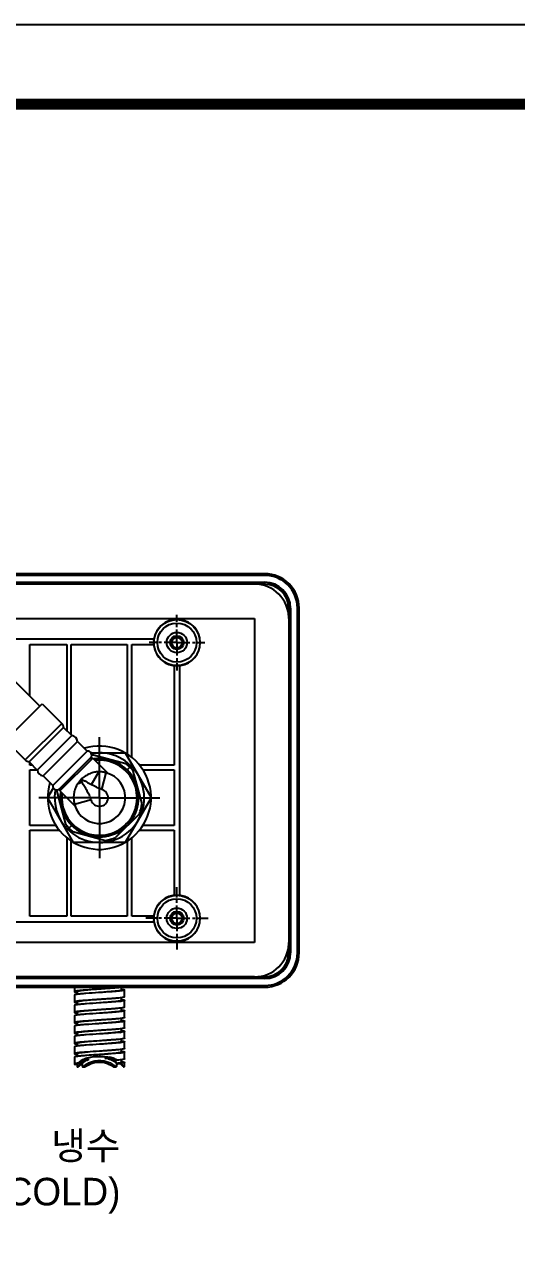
# Model space of a CAD drawing. Extents: x 0 to 1354, y -165 to 827.
# Drawn here: x 767.8 to 910.5, y 467.7 to 826.8 of the extents above; entities that cross this region are included whole.
import ezdxf

# ---------------------------------------------------------------- set-up
doc = ezdxf.new("R2010")
doc.units = 0
doc.header["$LTSCALE"] = 10
doc.header["$MEASUREMENT"] = 0
doc.linetypes.add('CENTER', pattern=[0.6, 0.375, -0.075, 0.075, -0.075])
doc.linetypes.add('CENTER2', pattern=[28.575, 19.05, -3.175, 3.175, -3.175])
doc.layers.get('0').update_dxf_attribs({"linetype": 'CONTINUOUS'})
for name, color, linetype in [('DEF_LAYER_ASSEM_MEMBER', 7, 'CONTINUOUS'), ('DEFAULT_1', 7, 'CENTER'), ('중심선', 1, 'CENTER2')]:
    doc.layers.add(name, color=color, linetype=linetype)
doc.layers.add('실선', color=7, linetype='CONTINUOUS', lineweight=25)
doc.styles.add('Daelim Dimension', font='')
doc.styles.get('Daelim Dimension').set_extended_font_data('나눔고딕')

msp = doc.modelspace()

# ---------------------------------------------------------------- linework, layer by layer
at = {"color": 7, "linetype": 'Continuous'}
for p, q in [((805.29, 648.54), (721.07, 648.54)), ((769.27, 646.94), (779.97, 646.94)), ((769.27, 632.03), (769.27, 646.94)), ((779.97, 646.94), (779.97, 622.03)), ((781.27, 646.94), (797.57, 646.94)), ((781.27, 620.73), (781.27, 646.94)), ((797.57, 646.94), (797.57, 615.17)), ((798.87, 646.94), (805.24, 646.94)), ((798.87, 614.23), (798.87, 646.94)), ((811.17, 640.84), (811.17, 611.94)), ((812.77, 574.24), (812.77, 640.84)), ((769.27, 611.94), (769.27, 612.75)), ((770.07, 611.94), (769.27, 611.94)), ((769.27, 610.64), (771.37, 610.64)), ((769.27, 594.44), (769.27, 610.64)), ((811.17, 611.94), (801.15, 611.94)), ((802.09, 610.64), (811.17, 610.64)), ((811.17, 610.64), (811.17, 594.44)), ((776.84, 594.44), (769.27, 594.44)), ((769.27, 593.14), (777.78, 593.14)), ((769.27, 568.14), (769.27, 593.14)), ((801.15, 593.14), (811.17, 593.14)), ((811.17, 594.44), (802.09, 594.44)), ((811.17, 593.14), (811.17, 574.24)), ((779.97, 590.93), (779.97, 568.14)), ((781.27, 568.14), (781.27, 589.98)), ((797.57, 589.92), (797.57, 568.14)), ((798.87, 568.14), (798.87, 590.85)), ((779.97, 568.14), (769.27, 568.14)), ((797.57, 568.14), (781.27, 568.14)), ((805.24, 568.14), (798.87, 568.14)), ((648.33, 566.54), (805.36, 566.54))]:
    msp.add_line(p, q, dxfattribs=at)
at = {"ltscale": 0.5}
msp.add_lwpolyline([(0, -165.36), (1354.08, -165.36), (1354.08, 826.8), (0, 826.8)], close=True, dxfattribs=at)
at = {"color": 5, "linetype": 'ByBlock', "lineweight": 200, "const_width": 3.12}
msp.add_lwpolyline([(21.77, -122.88), (1332.17, -122.88), (1332.17, 803.76), (21.77, 803.76)], close=True, dxfattribs=at)
at = {"layer": 'DEF_LAYER_ASSEM_MEMBER', "color": 7, "linetype": 'Continuous'}
for p, q in [((837.47, 667.53), (527.47, 667.53)), ((530.47, 664.54), (834.47, 664.54)), ((837.47, 664.45), (835.47, 664.45)), ((844.38, 655.54), (844.38, 657.54)), ((847.46, 557.54), (847.46, 657.54)), ((530.47, 654.54), (834.47, 654.54)), ((834.47, 654.54), (834.47, 560.54)), ((844.47, 654.54), (844.47, 560.54)), ((772.19, 629.1), (763.56, 637.73)), ((762.24, 619.16), (772.85, 629.76)), ((772.85, 629.76), (778.51, 624.11)), ((769.08, 612.93), (779.08, 622.92)), ((779.08, 622.92), (781.44, 620.56)), ((762.24, 619.16), (767.9, 613.5)), ((781.44, 620.56), (771.44, 610.57)), ((773.13, 608.89), (783.12, 618.88)), ((783.12, 618.88), (785.93, 616.07)), ((785.93, 616.07), (775.93, 606.08)), ((786.99, 614.21), (777.8, 605.02)), ((777.97, 604.49), (787.52, 614.03)), ((786.81, 614.03), (787.52, 614.03)), ((787.02, 615.54), (796.95, 615.54)), ((787.52, 614.03), (791.93, 609.63)), ((797.17, 612.38), (787.71, 614.92)), ((796.98, 615.52), (804.47, 602.56)), ((769.08, 612.93), (771.44, 610.57)), ((797.16, 612.39), (798.3, 611.38)), ((798.3, 611.38), (799.32, 610.23)), ((773.13, 608.89), (775.93, 606.08)), ((801.84, 600.78), (799.31, 610.25)), ((774.47, 602.56), (776.09, 605.37)), ((777.09, 604.3), (779.62, 594.83)), ((777.97, 605.19), (777.97, 604.49)), ((777.97, 604.49), (782.38, 600.08)), ((781.95, 589.56), (774.47, 602.52)), ((804.47, 602.52), (796.98, 589.56)), ((801.06, 597.87), (794.13, 590.95)), ((780.63, 593.7), (779.61, 594.85)), ((781.77, 592.69), (780.63, 593.7)), ((781.76, 592.7), (791.22, 590.16)), ((796.95, 589.54), (781.98, 589.54)), ((834.47, 560.54), (687.47, 560.54)), ((844.38, 557.54), (844.38, 559.54)), ((834.47, 550.54), (687.47, 550.54)), ((835.47, 550.63), (837.47, 550.63)), ((685.42, 547.55), (837.47, 547.55)), ((782.22, 547.55), (782.22, 546.24)), ((783.02, 546.24), (783.02, 545.46)), ((784.92, 546.62), (784.89, 546.61)), ((789.47, 545.99), (789.23, 545.97)), ((789.48, 546.99), (789.47, 546.99)), ((789.48, 545.99), (789.47, 545.99)), ((795.92, 546.74), (795.92, 547.52)), ((795.93, 546.97), (795.95, 546.96)), ((796.72, 544.74), (796.72, 546.74)), ((782.22, 545.24), (782.22, 543.24)), ((782.22, 542.24), (782.22, 540.24)), ((783.02, 543.24), (783.02, 542.47)), ((789.47, 542.99), (789.45, 542.99)), ((789.48, 543.99), (789.47, 543.99)), ((789.84, 543.02), (789.47, 542.99)), ((795.92, 543.74), (795.92, 544.52)), ((796.72, 541.74), (796.72, 543.74)), ((782.22, 539.24), (782.22, 537.24)), ((783.02, 540.24), (783.02, 539.46)), ((789.47, 539.99), (789.45, 539.99)), ((789.84, 541.02), (789.47, 540.99)), ((789.48, 539.99), (789.47, 539.99)), ((795.92, 540.74), (795.92, 541.52)), ((796.72, 538.74), (796.72, 540.74)), ((782.22, 536.24), (782.22, 534.24)), ((783.02, 537.24), (783.02, 536.46)), ((789.47, 536.99), (789.17, 536.97)), ((789.48, 537.99), (789.47, 537.99)), ((789.48, 536.99), (789.47, 536.99)), ((789.48, 534.99), (789.47, 534.99)), ((795.92, 537.74), (795.92, 538.52)), ((795.92, 537.97), (795.95, 537.96)), ((795.92, 534.74), (795.92, 535.52)), ((795.95, 537.96), (795.96, 537.96)), ((796.72, 535.74), (796.72, 537.74)), ((782.22, 533.24), (782.22, 531.24)), ((783.02, 534.24), (783.02, 533.45)), ((789.67, 534), (789.47, 533.99)), ((789.67, 532), (789.47, 531.99)), ((795.92, 531.74), (795.92, 532.52)), ((796.72, 532.74), (796.72, 534.74)), ((796.72, 529.74), (796.72, 531.74)), ((782.22, 530.24), (782.22, 528.24)), ((783, 531.02), (783.01, 531.01)), ((783.02, 531.24), (783.02, 530.46)), ((783.02, 528.24), (783.02, 527.46)), ((789.47, 530.99), (789.45, 530.99)), ((789.48, 530.99), (789.47, 530.99)), ((789.48, 528.99), (789.47, 528.99)), ((795.92, 528.74), (795.92, 529.52)), ((796.72, 526.74), (796.72, 528.74)), ((782.22, 527.24), (782.22, 525.24)), ((783.02, 525.24), (783.02, 524.56)), ((783.07, 524.48), (783.27, 524.48)), ((784.47, 525.48), (784.47, 524.56)), ((784.47, 524.56), (784.53, 524.48)), ((784.53, 524.48), (785.34, 524.48)), ((792.35, 527.02), (792.17, 527)), ((792.54, 527.04), (792.35, 527.02)), ((792.64, 527.05), (792.54, 527.04)), ((792.54, 527.01), (792.74, 527.02)), ((793.59, 524.48), (794.4, 524.48)), ((794.4, 524.48), (794.47, 524.56)), ((794.47, 525.48), (794.47, 524.56)), ((795.92, 525.74), (795.92, 526.52)), ((796.08, 525.94), (795.92, 525.95)), ((796.47, 524.48), (796.67, 524.48)), ((796.72, 524.56), (796.72, 525.74))]:
    msp.add_line(p, q, dxfattribs=at)
at = {"layer": 'DEF_LAYER_ASSEM_MEMBER', "color": 9, "linetype": 'Continuous'}
for p, q in [((837.47, 667.03), (527.47, 667.03)), ((527.47, 665.03), (837.47, 665.03)), ((837.47, 664.53), (834.57, 664.53)), ((837.47, 667.03), (837.47, 667.53)), ((837.47, 664.45), (837.47, 665.03)), ((844.96, 657.54), (844.38, 657.54)), ((844.46, 654.64), (844.46, 657.54)), ((844.96, 657.54), (844.96, 557.54)), ((847.46, 657.54), (846.96, 657.54)), ((846.96, 557.54), (846.96, 657.54)), ((778.51, 624.11), (767.9, 613.5)), ((797.51, 610.58), (798.3, 611.38)), ((784.44, 607.06), (783.06, 606.43)), ((787.12, 606.34), (789.26, 610.03)), ((790.13, 604.95), (791.45, 609.77)), ((787.05, 601.88), (782.23, 600.55)), ((781.42, 594.5), (780.63, 593.7)), ((844.46, 557.54), (844.46, 560.44)), ((844.38, 557.54), (844.96, 557.54)), ((846.96, 557.54), (847.46, 557.54)), ((837.47, 550.05), (685.47, 550.05)), ((834.57, 550.55), (837.47, 550.55)), ((837.47, 550.05), (837.47, 550.63)), ((685.47, 548.05), (837.47, 548.05)), ((837.47, 547.55), (837.47, 548.05))]:
    msp.add_line(p, q, dxfattribs=at)
for centre, radius in [((811.97, 647.54), 6.68), ((811.97, 647.54), 5.68), ((811.97, 567.54), 6.68), ((811.97, 567.54), 5.68)]:
    msp.add_circle(centre, radius, dxfattribs=at)
at = {"layer": 'DEF_LAYER_ASSEM_MEMBER', "color": 7, "linetype": 'Continuous'}
for centre, radius in [((811.97, 647.54), 2.96), ((811.97, 647.54), 2), ((811.97, 647.54), 1.5), ((811.97, 567.54), 2.96), ((811.97, 567.54), 2), ((811.97, 567.54), 1.5)]:
    msp.add_circle(centre, radius, dxfattribs=at)
for centre, radius, start, end in [((834.47, 654.54), 10, 0, 90), ((837.47, 657.54), 9.99, 0, 90), ((837.47, 657.54), 6.91, 0, 90), ((811.97, 647.54), 6.75, 239.7928, 120.2072), ((811.97, 647.54), 6.75, 141.8829, 172.9076), ((811.97, 647.54), 6.69, 122.3621, 139.4335), ((811.97, 647.54), 6.75, 187.0924, 218.1171), ((811.97, 647.54), 6.69, 174.4234, 185.5766), ((811.97, 647.54), 6.69, 220.5665, 237.6379), ((777.09, 622.69), 2, 6.549, 45), ((781.28, 618.72), 1.85, 4.9941, 85.0059), ((789.47, 602.54), 15, 163.1336, 106.8664), ((789.47, 602.54), 13, 169.702, 100.3294), ((786.05, 614.91), 1.17, 323.4849, 95.9069), ((789.47, 602.54), 12.5, 98.056, 100.3943), ((769.31, 614.91), 2, 225, 263.451), ((773.29, 610.73), 1.85, 184.9941, 265.0059), ((789.47, 602.54), 7.5, 195.3689, 74.6311), ((777.1, 605.96), 1.17, 174.0931, 306.5151), ((789.47, 602.54), 12.5, 169.6057, 171.9897), ((789.47, 602.54), 12.5, 338.063, 351.9897), ((789.47, 602.54), 12.5, 278.056, 291.9309), ((811.97, 567.54), 6.75, 141.8829, 172.9076), ((811.97, 567.54), 6.69, 122.3621, 139.4335), ((811.97, 567.54), 6.75, 239.7928, 120.2072), ((811.97, 567.54), 6.69, 174.4234, 185.5766), ((811.97, 567.54), 6.75, 187.0924, 218.1171), ((811.97, 567.54), 6.69, 220.5665, 237.6379), ((834.47, 560.54), 10, 270, 0), ((837.47, 557.54), 9.99, 270, 0), ((837.47, 557.54), 6.91, 270, 360), ((783.38, 542.57), 3.91, 101.4436, 102.0568), ((784.08, 538.81), 7.73, 99.2343, 99.6813), ((784.34, 537.21), 9.35, 98.5826, 99.2274), ((784.67, 535.01), 11.57, 98.0796, 98.5867), ((784.58, 556.85), 10.95, 261.4447, 261.5962), ((785.24, 530.94), 15.69, 97.2558, 98.0514), ((788.62, 510.96), 35.85, 95.9835, 96.7692), ((794.35, 536.13), 10.95, 81.4472, 81.6243), ((784.04, 536), 7.53, 99.4265, 99.6079), ((784.15, 535.36), 8.19, 99.1193, 99.4247), ((784.38, 533.9), 9.66, 98.5013, 99.1106), ((784.58, 553.89), 10.99, 261.4281, 261.6441), ((784.67, 531.99), 11.6, 98.1457, 98.5084), ((784.65, 531.15), 11.44, 98.2434, 98.46), ((788.09, 512.64), 31.14, 96.252, 96.7585), ((793.26, 562.39), 19.06, 276.6229, 277.544), ((794.37, 533.22), 10.85, 81.4028, 81.5901), ((784.12, 532.57), 7.98, 99.0534, 99.6638), ((784.41, 530.72), 9.85, 98.4506, 99.0529), ((784.55, 550.68), 10.77, 261.3709, 261.6122), ((784.65, 529.15), 11.44, 98.2434, 98.46), ((784.66, 551.44), 11.54, 261.6108, 261.7257), ((784.79, 528.18), 12.41, 98.0437, 98.2435), ((794.34, 530.05), 11.03, 81.4711, 81.6134), ((783.37, 533.62), 3.86, 101.4589, 102.1461), ((784.07, 529.82), 7.72, 99.2348, 99.6864), ((784.33, 528.21), 9.35, 98.583, 99.2281), ((784.67, 526.01), 11.58, 98.0754, 98.587), ((784.58, 547.87), 10.97, 261.4509, 261.5997), ((785.23, 522.03), 15.6, 97.2788, 98.0497), ((783.94, 527.62), 6.91, 99.4963, 100.0655), ((784.23, 522.87), 8.69, 98.604, 99.5763), ((784.12, 526.52), 8.03, 99.1691, 99.5019), ((784.36, 525.04), 9.52, 98.538, 99.1605), ((784.57, 544.79), 10.88, 261.4058, 261.6023), ((784.66, 523.08), 11.51, 98.1535, 98.5448), ((785.27, 518.7), 15.93, 97.1711, 98.1064), ((786.1, 512.06), 22.62, 96.5514, 97.1621), ((787.15, 499.81), 31.92, 95.9816, 96.3513), ((793.14, 554.33), 20.01, 276.3819, 277.5444), ((793.72, 546.85), 15.5, 277.4682, 277.7543), ((794.36, 524.15), 10.93, 81.4138, 81.6201), ((794.33, 520.94), 11.14, 81.5015, 81.6369), ((783.34, 524.77), 3.7, 101.5001, 102.4233), ((784.07, 520.82), 7.72, 99.2274, 99.6948), ((784.34, 519.19), 9.37, 98.577, 99.2211), ((784.68, 516.95), 11.64, 98.0533, 98.5804), ((784.58, 538.89), 10.99, 261.4605, 261.6061), ((784.64, 542.28), 11.38, 261.5481, 261.7209), ((785.13, 513.77), 14.85, 97.3725, 98.0464), ((793.29, 547.14), 18.81, 276.6993, 277.5383), ((794.36, 518.19), 10.89, 81.4091, 81.6001), ((778.67, 238.4), 286.76, 89.1325, 89.2555), ((783.83, 519.24), 6.28, 99.5134, 100.6495), ((784.28, 516.56), 9, 98.4972, 99.5165), ((784.79, 515.19), 12.4, 97.7648, 98.5261), ((788.61, 520), 7.66, 132.095, 134.0606), ((779.85, 616.53), 91.1, 272.1632, 272.8029), ((788.26, 520.39), 7.13, 129.9173, 132.0948), ((788.01, 520.69), 6.75, 128.2443, 129.9111), ((787.48, 521.44), 5.66, 128.4348, 130.5919), ((779.7, 618.72), 93.06, 272.5232, 272.6869), ((787.91, 520.82), 6.58, 127.7805, 128.2383), ((787.84, 520.9), 6.47, 125.9656, 127.7839), ((787.7, 521.16), 6.02, 126.2909, 128.4347), ((787.72, 521.08), 6.26, 121.4931, 125.9713), ((788.31, 520.46), 6.79, 125.3295, 128.7424), ((779.97, 612.85), 87.19, 272.6869, 272.8666), ((787.9, 520.9), 6.35, 124.7429, 126.2961), ((788.03, 520.71), 6.58, 123.8845, 124.7469), ((787.35, 521.86), 4.78, 127.791, 129.6073), ((788.43, 520.38), 6.77, 123.5899, 127.2053), ((788.21, 520.43), 6.92, 121.1168, 123.8688), ((788.13, 520.71), 6.48, 122.0261, 125.3191), ((789.2, 519.46), 7.66, 128.4751, 128.7985), ((789.11, 519.58), 7.51, 127.7202, 128.4759), ((787.62, 521.23), 6.08, 121.0338, 121.4657), ((787.62, 521.22), 6.08, 118.4231, 121.0323), ((788.42, 520.09), 7.31, 119.6674, 121.1291), ((788.27, 520.61), 6.49, 119.7612, 123.5716), ((788.07, 520.8), 6.37, 121.6934, 122.0174), ((790.06, 474), 52.48, 95.4821, 95.8625), ((779.79, 617.01), 90.92, 273.1116, 273.3171), ((788.59, 520.12), 6.92, 122.4732, 123.4095), ((779.37, 625.72), 99.42, 273.1299, 274.0508), ((789.06, 519.38), 7.8, 120.3459, 122.4484), ((779.95, 614.28), 88.19, 273.3173, 273.5429), ((789.83, 518.07), 9.32, 118.4052, 120.3459), ((788.58, 520.32), 6.6, 118.1757, 120.8991), ((776.42, 713.37), 187.03, 274.4848, 274.8309), ((799.3, 411.6), 115.6, 93.5374, 94.095), ((790.06, 519.56), 7.41, 72.4756, 73.7129), ((799.26, 412.16), 115.05, 93.3479, 93.5343), ((798.8, 423.07), 103.94, 93.4474, 93.6537), ((790.16, 519.55), 7.53, 70.895, 74.4982), ((790.54, 519.35), 7.98, 75.016, 77.5717), ((790.17, 519.88), 7.07, 68.3371, 72.4944), ((790.74, 519.42), 7.97, 75.179, 78.5826), ((798.98, 420.07), 106.95, 93.2587, 93.4472), ((790.45, 520.09), 7.05, 69.0112, 72.7352), ((790.67, 519.86), 7.45, 74.7406, 74.9898), ((790.35, 520.12), 6.92, 67.0625, 70.8392), ((790.73, 520.05), 7.26, 73.8713, 74.7433), ((790.75, 520.13), 7.18, 72.1702, 73.8575), ((790.96, 520.26), 7.11, 72.2074, 75.1699), ((790.29, 520.2), 6.73, 64.4562, 68.3233), ((790.71, 520.45), 6.76, 67.4307, 71.1094), ((790.81, 520.34), 6.96, 70.3334, 72.1714), ((790.6, 520.46), 6.65, 65.0791, 69.0019), ((790.52, 520.5), 6.51, 64.2933, 67.0944), ((791.11, 520.74), 6.61, 69.2495, 72.19), ((790.9, 520.59), 6.69, 68.2347, 70.3355), ((790.35, 520.31), 6.61, 62.6088, 64.4456), ((790.83, 520.73), 6.45, 63.5858, 67.4214), ((790.76, 521.01), 5.95, 63.1036, 64.2678), ((790.98, 520.79), 6.47, 66.9303, 68.2296), ((790.35, 520.33), 6.59, 60.8759, 62.6088), ((798.92, 424.71), 101.93, 92.9363, 93.104), ((791.21, 521), 6.33, 65.7707, 69.254), ((798.64, 430.72), 95.73, 92.9552, 93.1097), ((791.07, 520.99), 6.26, 64.5063, 66.9368), ((799.22, 418.94), 107.71, 92.7823, 92.9363), ((798.94, 425.06), 101.4, 92.7919, 92.955), ((791.19, 521.24), 5.97, 62.0864, 64.5064), ((791.29, 521.19), 6.12, 64.8149, 65.7568), ((791.31, 521.23), 6.08, 63.0844, 64.8135), ((799.41, 415.19), 111.28, 92.4982, 92.7896), ((791.3, 521.22), 6.09, 61.2003, 63.0842), ((791.3, 521.2), 6.11, 57.6695, 61.1996), ((789.58, 519.26), 7.91, 50.0641, 51.7694), ((789.21, 518.82), 8.48, 49.4529, 50.0751), ((799.35, 399.71), 125.64, 91.6983, 92.1089), ((799.55, 400.2), 125.34, 91.7728, 92.1931), ((793.48, 542.68), 17.34, 277.247, 277.4636), ((789.85, 519.52), 8.33, 45.0188, 45.7183), ((789.08, 518.75), 9.41, 43.2467, 44.9926)]:
    msp.add_arc(centre, radius, start, end, dxfattribs=at)
at = {"layer": 'DEF_LAYER_ASSEM_MEMBER', "color": 9, "linetype": 'Continuous'}
for centre, radius, start, end in [((837.47, 657.54), 9.49, 0, 90), ((837.47, 657.54), 7.49, 0, 90), ((837.47, 657.54), 6.99, 0, 90), ((789.47, 602.54), 11.38, 171.4273, 98.5727), ((789.47, 602.54), 10.91, 173.3815, 96.616), ((789.47, 602.54), 2.5, 195.3689, 74.6311), ((837.47, 557.54), 9.49, 270, 360), ((837.47, 557.54), 7.49, 270, 360), ((837.47, 557.54), 6.99, 270, 0)]:
    msp.add_arc(centre, radius, start, end, dxfattribs=at)
at = {"layer": 'DEF_LAYER_ASSEM_MEMBER', "color": 2, "linetype": 'Continuous'}
for centre in [(811.97, 647.54), (811.97, 567.54)]:
    msp.add_arc(centre, 1.65, 255, 195, dxfattribs=at)
at = {"layer": 'DEF_LAYER_ASSEM_MEMBER', "color": 7, "linetype": 'Continuous'}
for centre, major_axis, start_param, end_param in [((811.97, 644.49), (0, 9.15), 0.629517, 0.662801), ((811.97, 649.34), (0, 5.41), 0.729025, 0.778597), ((811.97, 650.59), (0, 9.15), -3.804393, -3.77111), ((811.97, 645.74), (0, 5.41), -3.920189, -3.870617), ((811.97, 564.49), (0, 9.15), 0.629517, 0.662801), ((811.97, 569.34), (0, 5.41), 0.729025, 0.778597), ((811.97, 570.59), (0, 9.15), -3.804393, -3.77111), ((811.97, 565.74), (0, 5.41), -3.920189, -3.870617)]:
    msp.add_ellipse(centre, major_axis=major_axis, ratio=0.942905, start_param=start_param, end_param=end_param, dxfattribs=at)
for points, start_tangent, end_tangent in [([(805.29, 648.19), (805.29, 648.37)], (-0.23062, 0.973044), (-0.206649, 0.978415)), ([(805.29, 646.71), (805.29, 646.89)], (0.206649, 0.978415), (0.23062, 0.973044)), ([(784.16, 607.84), (783.56, 607.16), (783.06, 606.43)], (-0.709668, -0.704536), (-0.514677, -0.857384)), ([(789.26, 610.03), (788.01, 609.9), (786.69, 609.5), (785.37, 608.82), (784.75, 608.37), (784.16, 607.84)], (-0.999977, -0.006848), (-0.70586, -0.708351)), ([(791.45, 609.77), (790.48, 609.97), (789.89, 610.03), (789.26, 610.03)], (-0.963751, 0.266804), (-0.998691, -0.051158)), ([(783.06, 606.43), (782.3, 604.76), (782.09, 603.94), (781.99, 603.14), (782.03, 601.69), (782.23, 600.55)], (-0.519191, -0.854658), (0.266106, -0.963944)), ([(805.29, 568.19), (805.29, 568.37)], (-0.23062, 0.973044), (-0.206649, 0.978415)), ([(805.29, 566.71), (805.29, 566.89)], (0.206649, 0.978415), (0.23062, 0.973044)), ([(782.57, 546.39), (782.3, 546.32), (782.24, 546.28), (782.22, 546.24)], (-0.977911, -0.209023), (0.000974, -1)), ([(782.22, 546.24), (782.26, 546.19), (782.4, 546.13), (782.63, 546.08), (782.95, 546.02)], (0.000974, -1), (0.988871, -0.148777)), ([(782.78, 546.43), (782.73, 546.42), (782.61, 546.4)], (-0.985742, -0.168264), (-0.980092, -0.198545)), ([(789.23, 545.97), (785.53, 545.72), (784.04, 545.59), (782.95, 545.46)], (-0.997836, -0.065752), (-0.988961, -0.148179)), ([(784.4, 546.56), (783.81, 546.48), (783.37, 546.4), (783.1, 546.32), (783.04, 546.28), (783.02, 546.24)], (-0.992925, -0.118747), (0.001138, -0.999999)), ([(784.86, 546.66), (784.4, 546.62), (783.26, 546.5)], (-0.996379, -0.085018), (-0.991968, -0.126492)), ([(789.47, 546.99), (788.22, 546.91), (784.86, 546.66)], (-0.997838, -0.065714), (-0.996379, -0.085018)), ([(789.47, 546.99), (787.01, 546.8), (784.92, 546.62)], (-0.997271, -0.073824), (-0.994608, -0.103704)), ([(796.14, 547.55), (795.05, 547.41), (793.48, 547.27), (791.57, 547.13), (789.48, 546.99)], (-0.986026, -0.166594), (-0.997838, -0.065715)), ([(795.75, 546.49), (794.6, 546.37), (793.11, 546.24), (789.48, 545.99)], (-0.991366, -0.131125), (-0.997838, -0.065716)), ([(795.56, 546.58), (794.67, 546.44), (793.34, 546.3), (791.66, 546.16), (789.79, 546.02)], (-0.975541, -0.219816), (-0.997264, -0.073921)), ([(795.92, 546.74), (795.89, 546.7), (795.83, 546.66), (795.56, 546.58)], (0.000646, -1), (-0.975541, -0.219816)), ([(796.72, 546.74), (796.65, 546.68), (796.47, 546.62), (796.17, 546.55), (795.75, 546.49)], (0.000248, -1), (-0.991366, -0.131125)), ([(795.98, 546.96), (796.3, 546.9), (796.53, 546.85), (796.67, 546.79), (796.72, 546.74)], (0.988877, -0.148737), (0.000248, -1)), ([(782.95, 545.46), (782.63, 545.4), (782.4, 545.35), (782.26, 545.3), (782.22, 545.24)], (-0.988961, -0.148179), (-0.001271, -0.999999)), ([(782.32, 543.32), (782.24, 543.28), (782.22, 543.24)], (-0.931927, -0.362646), (-0.00131, -0.999999)), ([(782.22, 543.24), (782.26, 543.19), (782.4, 543.13), (782.63, 543.08), (782.94, 543.02)], (-0.00131, -0.999999), (0.988826, -0.149076)), ([(782.96, 542.46), (782.64, 542.4), (782.41, 542.35), (782.26, 542.3), (782.22, 542.24)], (-0.989115, -0.147145), (0.000666, -1)), ([(782.79, 543.43), (782.51, 543.38), (782.32, 543.32)], (-0.98597, -0.16692), (-0.931927, -0.362646)), ([(789.45, 542.99), (785.67, 542.73), (784.14, 542.6), (783.01, 542.47)], (-0.997838, -0.065715), (-0.989664, -0.143404)), ([(784.43, 543.56), (783.82, 543.48), (783.38, 543.4), (783.11, 543.32), (783.04, 543.28), (783.02, 543.24)], (-0.993038, -0.117794), (-0.001155, -0.999999)), ([(784.73, 543.65), (784.23, 543.61), (783.03, 543.47)], (-0.996236, -0.086681), (-0.9899, -0.141765)), ([(789.47, 543.99), (786.86, 543.79), (784.7, 543.59)], (-0.997271, -0.073824), (-0.994019, -0.109205)), ([(789.47, 543.99), (788.18, 543.91), (784.73, 543.65)], (-0.997838, -0.065716), (-0.996236, -0.086681)), ([(796.72, 544.74), (796.68, 544.69), (796.58, 544.65), (796.4, 544.6), (796.17, 544.55), (795.5, 544.46), (794.6, 544.37), (793.5, 544.27), (792.25, 544.18), (790.9, 544.09), (789.48, 543.99)], (-0.000691, -1), (-0.997838, -0.065716)), ([(795.72, 543.62), (795.37, 543.54), (794.87, 543.46), (794.22, 543.39), (793.44, 543.31), (791.58, 543.15), (789.49, 542.99)], (-0.957333, -0.288987), (-0.997271, -0.073824)), ([(795.46, 543.45), (793.02, 543.24), (789.84, 543.02)], (-0.993235, -0.11612), (-0.997833, -0.065804)), ([(795.92, 543.74), (795.87, 543.68), (795.72, 543.62)], (-0.001092, -0.999999), (-0.957333, -0.288987)), ([(796.72, 543.74), (796.65, 543.68), (796.47, 543.62), (796.17, 543.55), (795.76, 543.49)], (-0.000752, -1), (-0.991306, -0.131578)), ([(795.99, 543.96), (796.31, 543.9), (796.53, 543.85), (796.67, 543.79), (796.72, 543.74)], (0.988761, -0.149506), (-0.000752, -1)), ([(782.43, 540.36), (782.27, 540.3), (782.22, 540.24)], (-0.964709, -0.263319), (0.000666, -1)), ([(782.22, 540.24), (782.26, 540.19), (782.4, 540.13), (782.62, 540.08), (782.93, 540.03)], (0.000666, -1), (0.988676, -0.150069)), ([(782.94, 539.46), (782.63, 539.4), (782.4, 539.35), (782.26, 539.29), (782.22, 539.24)], (-0.988768, -0.149456), (0.001069, -0.999999)), ([(782.58, 540.39), (782.54, 540.38), (782.43, 540.36)], (-0.978787, -0.204879), (-0.964709, -0.263319)), ([(782.78, 540.43), (782.73, 540.42), (782.58, 540.39)], (-0.985779, -0.168046), (-0.978787, -0.204879)), ([(789.45, 539.99), (785.61, 539.72), (784.06, 539.59), (782.94, 539.46)], (-0.997838, -0.065715), (-0.988768, -0.149456)), ([(789.47, 540.99), (788.21, 540.9), (787, 540.8), (785.88, 540.71), (784.9, 540.62), (784.1, 540.52), (783.51, 540.43), (783.14, 540.33), (783.05, 540.29), (783.02, 540.24)], (-0.997271, -0.073824), (0.001004, -0.999999)), ([(789.47, 540.99), (785.72, 540.73), (784.19, 540.6), (783.05, 540.47)], (-0.997838, -0.065715), (-0.990158, -0.139952)), ([(795.72, 540.49), (794.57, 540.36), (793.08, 540.24), (789.48, 539.99)], (-0.991594, -0.129391), (-0.997838, -0.065715)), ([(796.72, 538.74), (796.68, 538.69), (796.58, 538.65), (796.4, 538.6), (796.17, 538.55), (795.5, 538.46), (794.6, 538.37), (793.5, 538.27), (792.25, 538.18), (790.9, 538.09), (789.48, 537.99)], (0.001315, -0.999999), (-0.997838, -0.065715)), ([(795.57, 540.58), (794.7, 540.44), (793.37, 540.3), (791.7, 540.16), (789.83, 540.02)], (-0.974718, -0.22344), (-0.997262, -0.073944)), ([(796.72, 541.74), (796.68, 541.7), (796.58, 541.65), (796.42, 541.6), (796.2, 541.56), (795.57, 541.47), (794.72, 541.38), (793.69, 541.29), (792.5, 541.2), (791.2, 541.11), (789.84, 541.02)], (-0.000752, -1), (-0.997833, -0.065804)), ([(795.92, 540.74), (795.89, 540.7), (795.83, 540.66), (795.57, 540.58)], (0.000813, -1), (-0.974718, -0.22344)), ([(796.72, 540.74), (796.65, 540.68), (796.46, 540.61), (796.15, 540.55), (795.72, 540.49)], (0.001315, -0.999999), (-0.991594, -0.129391)), ([(795.98, 540.96), (796.3, 540.9), (796.53, 540.85), (796.67, 540.79), (796.72, 540.74)], (0.988939, -0.148319), (0.001315, -0.999999)), ([(782.56, 537.39), (782.3, 537.31), (782.24, 537.28), (782.22, 537.24)], (-0.977576, -0.210581), (0.001069, -0.999999)), ([(782.22, 537.24), (782.26, 537.19), (782.4, 537.13), (782.63, 537.08), (782.95, 537.02)], (0.001069, -0.999999), (0.988887, -0.148669)), ([(782.95, 536.46), (782.63, 536.4), (782.4, 536.35), (782.26, 536.29), (782.22, 536.24)], (-0.988887, -0.148669), (-0.001069, -0.999999)), ([(782.78, 537.43), (782.73, 537.42), (782.61, 537.4)], (-0.985727, -0.168353), (-0.980032, -0.198842)), ([(789.17, 536.97), (785.5, 536.71), (784.03, 536.59), (782.95, 536.46)], (-0.997835, -0.065769), (-0.988887, -0.148669)), ([(789.47, 537.99), (788.21, 537.9), (787, 537.8), (785.88, 537.71), (784.9, 537.62), (784.1, 537.52), (783.51, 537.43), (783.14, 537.33), (783.05, 537.29), (783.02, 537.24)], (-0.997271, -0.073824), (-0.001276, -0.999999)), ([(789.47, 537.99), (785.89, 537.74), (784.41, 537.62), (783.25, 537.5)], (-0.997838, -0.065714), (-0.991918, -0.126878)), ([(789.47, 534.99), (787.49, 534.84), (785.71, 534.69), (784.28, 534.55), (783.36, 534.4)], (-0.997271, -0.073824), (-0.974505, -0.224365)), ([(789.47, 534.99), (786.11, 534.76), (783.52, 534.53)], (-0.997838, -0.065715), (-0.993455, -0.114225)), ([(795.72, 537.62), (795.38, 537.54), (794.87, 537.47), (794.22, 537.39), (793.44, 537.31), (791.58, 537.15), (789.49, 536.99)], (-0.956943, -0.290276), (-0.997271, -0.073824)), ([(795.75, 537.49), (794.61, 537.37), (793.11, 537.24), (789.48, 536.99)], (-0.991362, -0.131156), (-0.997838, -0.065716)), ([(796.72, 535.74), (796.68, 535.69), (796.58, 535.65), (796.4, 535.6), (796.17, 535.55), (795.5, 535.46), (794.6, 535.37), (793.5, 535.27), (792.25, 535.18), (790.9, 535.09), (789.48, 534.99)], (0, -1), (-0.997838, -0.065716)), ([(795.92, 537.74), (795.87, 537.68), (795.72, 537.62)], (-0.001244, -0.999999), (-0.956943, -0.290276)), ([(796.72, 537.74), (796.65, 537.68), (796.47, 537.62), (796.17, 537.55), (795.75, 537.49)], (0, -1), (-0.991362, -0.131156)), ([(795.96, 537.96), (796.29, 537.91), (796.52, 537.85), (796.67, 537.8), (796.72, 537.74)], (0.989188, -0.146652), (0, -1)), ([(782.3, 534.31), (782.26, 534.29), (782.22, 534.24)], (-0.914681, -0.404176), (-0.001069, -0.999999)), ([(782.22, 534.24), (782.26, 534.19), (782.4, 534.13), (782.63, 534.08), (782.94, 534.03)], (-0.001069, -0.999999), (0.988768, -0.149456)), ([(782.93, 533.45), (782.62, 533.4), (782.4, 533.35), (782.26, 533.29), (782.22, 533.24)], (-0.988676, -0.150067), (0.000707, -1)), ([(782.73, 534.42), (782.47, 534.37), (782.3, 534.31)], (-0.984582, -0.174924), (-0.914681, -0.404176)), ([(782.79, 531.43), (782.73, 531.42), (782.58, 531.39)], (-0.985987, -0.166822), (-0.978623, -0.205663)), ([(789.47, 533.99), (785.61, 533.72), (784.06, 533.59), (782.93, 533.45)], (-0.997838, -0.065716), (-0.988676, -0.150067)), ([(783.62, 531.54), (783.43, 531.52), (782.93, 531.45)], (-0.99385, -0.110735), (-0.988676, -0.150067)), ([(783.04, 534.28), (783.03, 534.27), (783.02, 534.24)], (-0.773105, -0.634278), (0.000853, -1)), ([(783.65, 531.45), (783.41, 531.41), (783.23, 531.36), (783.1, 531.32), (783.03, 531.27)], (-0.985756, -0.168181), (-0.65653, -0.7543)), ([(783.36, 534.4), (783.16, 534.34), (783.04, 534.28)], (-0.974505, -0.224365), (-0.773105, -0.634278)), ([(789.47, 531.99), (786.03, 531.72), (784.66, 531.59), (783.65, 531.45)], (-0.997271, -0.073824), (-0.985756, -0.168181)), ([(789.47, 531.99), (786.34, 531.78), (783.82, 531.56)], (-0.997838, -0.065716), (-0.994544, -0.104321)), ([(795.58, 534.59), (795.19, 534.51), (794.66, 534.44), (793.24, 534.29), (791.46, 534.14), (789.49, 533.99)], (-0.97385, -0.22719), (-0.997271, -0.073824)), ([(795.72, 531.62), (795.38, 531.54), (794.88, 531.47), (794.23, 531.39), (793.44, 531.31), (791.58, 531.15), (789.49, 530.99)], (-0.956386, -0.292107), (-0.997271, -0.073824)), ([(795.74, 531.49), (794.59, 531.37), (793.09, 531.24), (789.48, 530.99)], (-0.99151, -0.130028), (-0.997838, -0.065715)), ([(795.36, 534.44), (792.87, 534.22), (789.67, 534)], (-0.993662, -0.112406), (-0.997837, -0.065743)), ([(796.72, 532.74), (796.68, 532.69), (796.58, 532.65), (796.41, 532.6), (796.18, 532.56), (795.54, 532.46), (794.66, 532.37), (793.6, 532.28), (792.38, 532.19), (791.06, 532.1), (789.67, 532)], (-0.001315, -0.999999), (-0.997837, -0.065743)), ([(795.92, 534.74), (795.89, 534.7), (795.83, 534.66), (795.58, 534.59)], (0.000967, -1), (-0.97385, -0.22719)), ([(795.92, 531.74), (795.87, 531.68), (795.72, 531.62)], (-0.001391, -0.999999), (-0.956386, -0.292107)), ([(796.72, 534.74), (796.65, 534.68), (796.47, 534.62), (796.17, 534.56), (795.76, 534.49)], (-0.001315, -0.999999), (-0.99128, -0.131773)), ([(796.72, 531.74), (796.66, 531.68), (796.49, 531.62), (796.2, 531.56), (795.81, 531.5)], (0.001451, -0.999999), (-0.990849, -0.134977)), ([(795.97, 531.96), (796.29, 531.9), (796.53, 531.85), (796.67, 531.8), (796.72, 531.74)], (0.989018, -0.147793), (0.001451, -0.999999)), ([(795.99, 534.96), (796.3, 534.9), (796.53, 534.85), (796.67, 534.79), (796.72, 534.74)], (0.988789, -0.14932), (-0.001315, -0.999999)), ([(782.42, 531.35), (782.27, 531.3), (782.22, 531.24)], (-0.963069, -0.269255), (0.000538, -1)), ([(782.22, 531.24), (782.26, 531.19), (782.41, 531.13), (782.64, 531.08), (782.97, 531.02)], (0.000538, -1), (0.989137, -0.146996)), ([(782.94, 530.46), (782.63, 530.4), (782.4, 530.35), (782.26, 530.29), (782.22, 530.24)], (-0.988831, -0.149039), (-0.000667, -1)), ([(782.55, 528.39), (782.3, 528.31), (782.24, 528.28), (782.22, 528.24)], (-0.976516, -0.215445), (0.001066, -0.999999)), ([(782.22, 528.24), (782.26, 528.19), (782.4, 528.13), (782.63, 528.08), (782.95, 528.02)], (0.001066, -0.999999), (0.988912, -0.148504)), ([(782.58, 531.39), (782.54, 531.38), (782.42, 531.35)], (-0.978623, -0.205663), (-0.963069, -0.269255)), ([(782.77, 528.43), (782.73, 528.42), (782.6, 528.4)], (-0.985701, -0.168504), (-0.97986, -0.199683)), ([(789.45, 530.99), (785.61, 530.72), (784.07, 530.59), (782.94, 530.46)], (-0.997838, -0.065715), (-0.988831, -0.149039)), ([(783.03, 531.27), (783.02, 531.24)], (-0.65653, -0.7543), (0.000227, -1)), ([(786.17, 528.73), (784.86, 528.61), (784.32, 528.55), (783.86, 528.49), (783.49, 528.43), (783.23, 528.36), (783.07, 528.3), (783.02, 528.24)], (-0.996313, -0.085789), (-0.001432, -0.999999)), ([(789.47, 528.99), (785.87, 528.74), (784.37, 528.62), (783.22, 528.5)], (-0.997838, -0.065714), (-0.991697, -0.128594)), ([(789.47, 527.99), (788.52, 527.93), (785.83, 527.74)], (-0.997838, -0.065715), (-0.997118, -0.075868)), ([(795.61, 528.59), (795.23, 528.52), (794.7, 528.44), (793.27, 528.29), (791.47, 528.14), (789.47, 527.99)], (-0.97157, -0.236752), (-0.997271, -0.073823)), ([(795.48, 528.46), (792.88, 528.22), (789.47, 527.99)], (-0.993095, -0.117311), (-0.997838, -0.065715)), ([(796.72, 529.74), (796.68, 529.69), (796.58, 529.65), (796.4, 529.6), (796.17, 529.55), (795.5, 529.46), (794.6, 529.37), (793.5, 529.27), (792.25, 529.18), (790.9, 529.09), (789.48, 528.99)], (0.000988, -1), (-0.997838, -0.065715)), ([(795.92, 528.74), (795.84, 528.67), (795.61, 528.59)], (0.001261, -0.999999), (-0.97157, -0.236752)), ([(796.72, 528.74), (796.65, 528.68), (796.47, 528.62), (796.17, 528.55), (795.76, 528.49)], (-0.000723, -1), (-0.991326, -0.131429)), ([(795.99, 528.96), (796.3, 528.9), (796.53, 528.85), (796.67, 528.79), (796.72, 528.74)], (0.988777, -0.149398), (-0.000723, -1)), ([(782.95, 527.46), (782.63, 527.4), (782.4, 527.35), (782.26, 527.29), (782.22, 527.24)], (-0.988899, -0.148587), (0.001926, -0.999998)), ([(782.31, 525.32), (782.24, 525.28), (782.22, 525.24)], (-0.926339, -0.376691), (-0.000304, -1)), ([(782.22, 525.24), (782.26, 525.19), (782.4, 525.13)], (-0.000304, -1), (0.959122, -0.282992)), ([(782.67, 525.41), (782.56, 525.39), (782.31, 525.32)], (-0.982667, -0.18538), (-0.926339, -0.376691)), ([(783.29, 525.5), (783.2, 525.49), (782.95, 525.46)], (-0.992167, -0.124922), (-0.988944, -0.14829)), ([(783.14, 525.33), (783.05, 525.29), (783.02, 525.24)], (-0.935018, -0.3546), (-0.000139, -1)), ([(783.02, 524.56), (783.03, 524.5), (783.07, 524.48)], (0.000201, -1), (1, -0.000975)), ([(783.07, 524.48), (783.14, 524.51), (783.24, 524.58), (783.51, 524.83)], (1, -0.000975), (0.715098, 0.699025)), ([(785.83, 527.74), (784.28, 527.61), (783.11, 527.48)], (-0.997118, -0.075868), (-0.990786, -0.135435)), ([(783.57, 525.44), (783.44, 525.41), (783.14, 525.33)], (-0.983895, -0.17875), (-0.935018, -0.3546)), ([(784.4, 525.43), (784, 525.09), (783.68, 524.78), (783.43, 524.56), (783.33, 524.5), (783.27, 524.48)], (-0.77936, -0.626576), (-0.999998, 0.002152)), ([(783.51, 524.83), (783.68, 524.99), (784.3, 525.55)], (0.715098, 0.699025), (0.780355, 0.625337)), ([(784.3, 525.55), (784.1, 525.52), (783.57, 525.44)], (-0.99246, -0.122572), (-0.983895, -0.17875)), ([(784.42, 525.64), (784.51, 525.71), (784.78, 525.9)], (0.790097, 0.612982), (0.834705, 0.550697)), ([(785.19, 525.98), (785.01, 525.87), (784.51, 525.52)], (-0.858103, -0.513478), (-0.791022, -0.611788)), ([(784.53, 524.48), (784.62, 524.51), (784.75, 524.57), (785.09, 524.81)], (0.999998, -0.001742), (0.813178, 0.582015)), ([(784.73, 526.57), (786.36, 527.19), (788.3, 527.44), (790.35, 527.46), (792.31, 527.24)], (0.879448, 0.475995), (0.980092, -0.198542)), ([(791.08, 527.33), (789.39, 527.4), (787.69, 527.31), (786.13, 527), (784.8, 526.45)], (-0.994952, 0.100356), (-0.871876, -0.489728)), ([(785.09, 524.81), (785.85, 525.31), (786.87, 525.8), (788.1, 526.14), (789.47, 526.26), (790.83, 526.14), (792.06, 525.8), (793.08, 525.31), (793.84, 524.81)], (0.813178, 0.582015), (0.813199, -0.581985)), ([(793.59, 524.48), (793.5, 524.5), (793.38, 524.55), (793.06, 524.72), (792.65, 524.95), (792.15, 525.19), (791.56, 525.41), (790.91, 525.59), (789.47, 525.75), (788.02, 525.59), (787.37, 525.41), (786.79, 525.19), (786.28, 524.95), (785.87, 524.72), (785.55, 524.55), (785.43, 524.5), (785.34, 524.48)], (-1, 0.000966), (-1, -0.000944)), ([(786.39, 526.55), (786.15, 526.45), (785.47, 526.14)], (-0.94239, -0.334518), (-0.881534, -0.47212)), ([(792.14, 526.67), (791.88, 526.74), (791.04, 526.91)], (-0.959853, 0.280505), (-0.988889, 0.148653)), ([(792.26, 527.14), (791.97, 527.2), (791.08, 527.33)], (-0.976468, 0.215663), (-0.994952, 0.100356)), ([(793.45, 526.31), (793.82, 526.11), (794.75, 525.45)], (0.892823, -0.450409), (0.767414, -0.641152)), ([(794.47, 525.48), (794.26, 525.63), (793.56, 526.08)], (-0.785672, 0.618644), (-0.873563, 0.486711)), ([(793.84, 524.81), (794.18, 524.57), (794.31, 524.51), (794.4, 524.48)], (0.813199, -0.581985), (0.999998, 0.001901)), ([(796.72, 526.74), (796.68, 526.69), (796.57, 526.65), (796.4, 526.6), (796.16, 526.55), (795.48, 526.46), (794.56, 526.36)], (-0.000806, -1), (-0.995741, -0.0922)), ([(795.43, 525.55), (795.28, 525.53), (794.75, 525.45)], (-0.981726, -0.190302), (-0.991775, -0.127993)), ([(795.92, 525.74), (795.88, 525.69), (795.79, 525.65), (795.43, 525.55)], (-0.001908, -0.999998), (-0.981726, -0.190302)), ([(796.47, 524.48), (796.42, 524.5), (796.35, 524.55), (796.16, 524.73), (795.92, 524.99), (795.62, 525.3)], (-0.999993, -0.003694), (-0.707909, 0.706304)), ([(796.27, 525.57), (796.16, 525.55), (795.73, 525.49)], (-0.982174, -0.187975), (-0.991524, -0.129926)), ([(795.94, 525.2), (796.06, 525.07), (796.37, 524.72)], (0.685514, -0.728059), (0.675903, -0.736991)), ([(796.08, 525.94), (796.36, 525.89), (796.56, 525.84), (796.68, 525.79), (796.72, 525.74)], (0.98726, -0.159113), (-0.00151, -0.999999)), ([(796.72, 525.74), (796.69, 525.7), (796.6, 525.66), (796.27, 525.57)], (-0.00151, -0.999999), (-0.982174, -0.187975)), ([(796.37, 524.72), (796.55, 524.55), (796.62, 524.5), (796.67, 524.48)], (0.675903, -0.736991), (0.999997, 0.002449)), ([(796.67, 524.48), (796.7, 524.5), (796.72, 524.56)], (0.999997, 0.002449), (-0.000331, 1))]:
    msp.add_spline(points, degree=3, dxfattribs=dict(at, start_tangent=start_tangent, end_tangent=end_tangent))
at = {"layer": 'DEF_LAYER_ASSEM_MEMBER', "color": 9, "linetype": 'Continuous'}
for points, start_tangent, end_tangent in [([(784.16, 607.84), (784.95, 607.56), (785.69, 607.19), (786.05, 606.98), (786.41, 606.77), (787.12, 606.34)], (0.963092, -0.269171), (0.847681, -0.530507)), ([(784.44, 607.06), (784.16, 607.84)], (-0.400996, 0.91608), (-0.256117, 0.966646)), ([(787.05, 601.88), (786.82, 602.57), (786.54, 603.24), (786.22, 603.89), (785.87, 604.53), (785.5, 605.16), (785.12, 605.78), (784.77, 606.41), (784.44, 607.06)], (-0.284048, 0.95881), (-0.433091, 0.90135)), ([(790.13, 604.95), (788.58, 605.55), (787.12, 606.34)], (-0.964239, 0.265033), (-0.865199, 0.501429))]:
    msp.add_spline(points, degree=3, dxfattribs=dict(at, start_tangent=start_tangent, end_tangent=end_tangent))
at = {"layer": 'DEFAULT_1', "color": 1, "linetype": 'CENTER'}
for p, q in [((811.97, 647.54), (811.97, 655.6)), ((811.97, 647.54), (803.9, 647.54)), ((811.97, 647.54), (820.03, 647.54)), ((811.97, 647.54), (811.97, 639.48)), ((811.97, 567.54), (811.97, 576.61)), ((811.97, 567.54), (802.9, 567.54)), ((811.97, 567.54), (821.03, 567.54)), ((811.97, 567.54), (811.97, 558.47))]:
    msp.add_line(p, q, dxfattribs=at)
at = {"layer": '중심선'}
for q in [(789.47, 620.12), (771.88, 602.54), (807.05, 602.54), (789.47, 584.96)]:
    msp.add_line((789.47, 602.54), q, dxfattribs=at)

# ---------------------------------------------------------------- texts
at = {"layer": '실선', "insert": (795.57, 505.58), "char_height": 8, "attachment_point": 3, "style": 'Daelim Dimension'}
msp.add_mtext_dynamic_manual_height_columns('  냉수\\P(COLD)', width=59.0321, gutter_width=12.5, heights=[0], dxfattribs=at)

doc.saveas('drawing.dxf')
